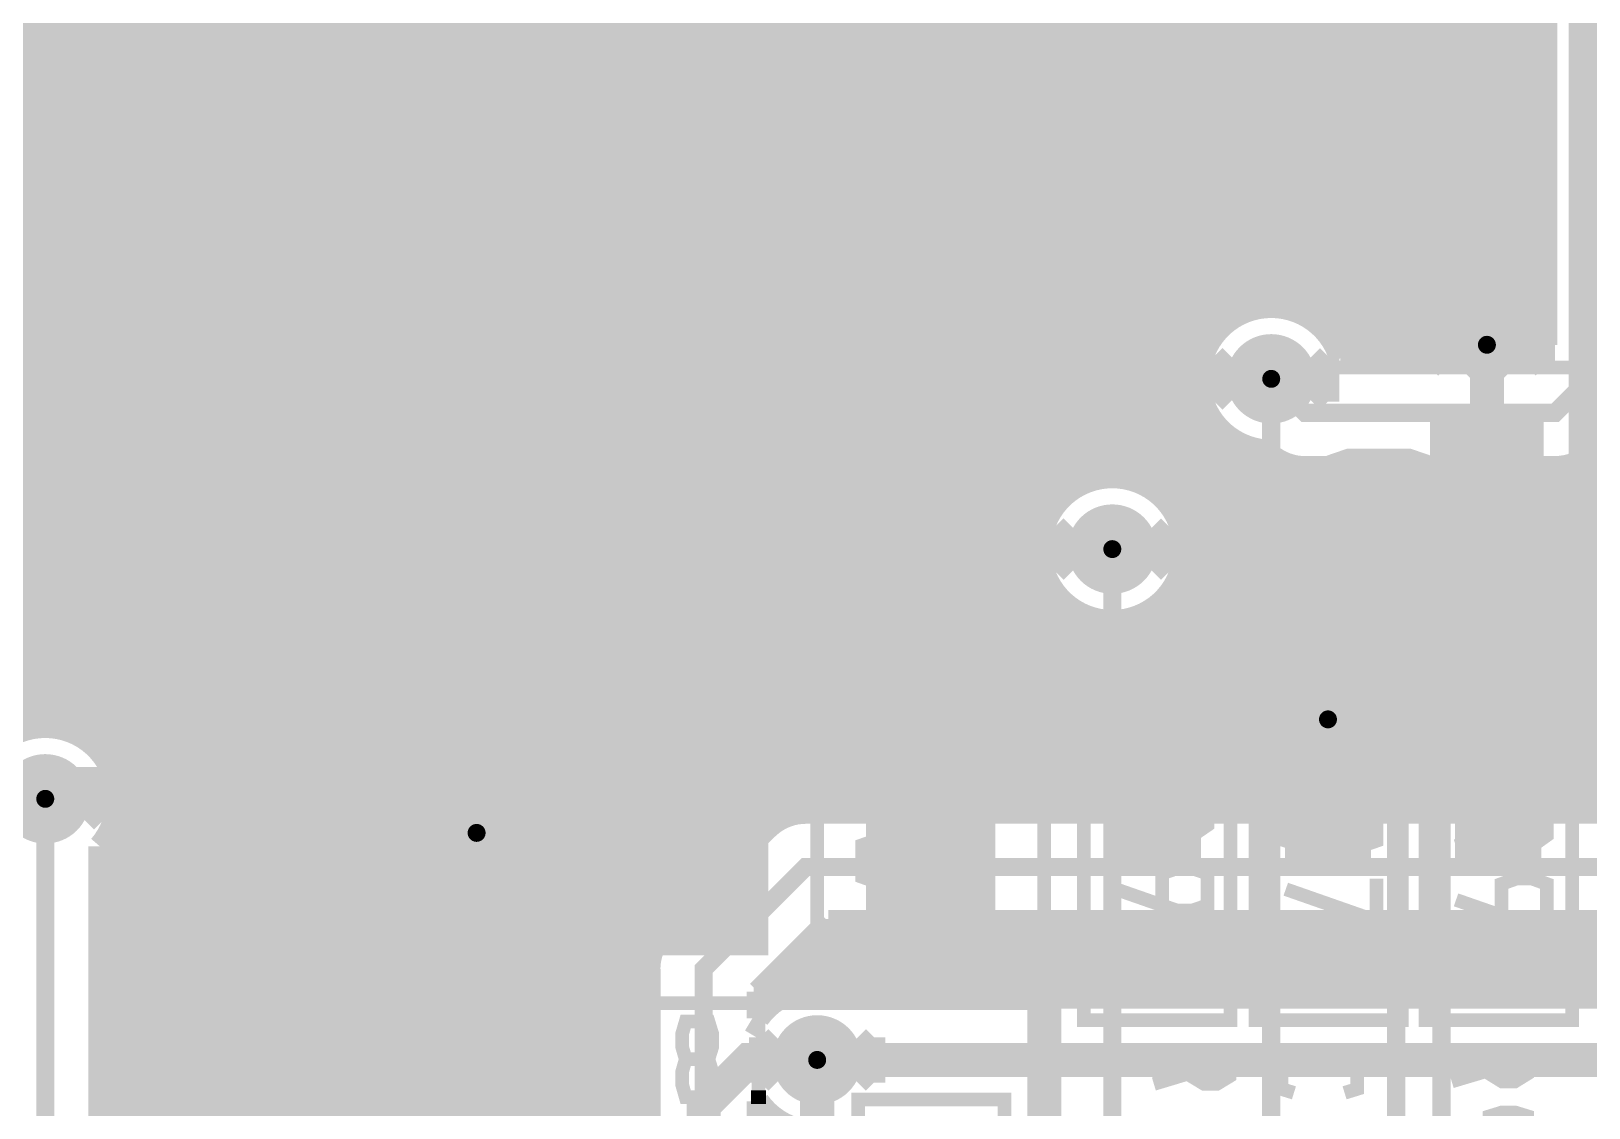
# Model space of a CAD drawing. Extents: x -10 to 131, y -93 to 209.
# Drawn here: x 94.71 to 112.14, y 48.36 to 60.41 of the extents above; entities that cross this region are included whole.
import ezdxf

# ---------------------------------------------------------------- set-up
doc = ezdxf.new("R2010")
doc.units = 0
doc.header["$MEASUREMENT"] = 0
doc.layers.get('0').update_dxf_attribs({"linetype": 'CONTINUOUS'})
for name, color, linetype in [('22-303-0_AST', 7, 'CONTINUOUS'), ('22-303-0_BOT', 2, 'CONTINUOUS'), ('22-303-0_DRD', 6, 'CONTINUOUS'), ('22-303-0_DRL', 1, 'CONTINUOUS'), ('22-303-0_GND', 3, 'CONTINUOUS'), ('22-303-0_IN1', 10, 'CONTINUOUS'), ('22-303-0_SMT', 9, 'CONTINUOUS'), ('22-303-0_SPT', 11, 'CONTINUOUS'), ('22-303-0_SST', 8, 'CONTINUOUS'), ('22-303-0_TOP', 15, 'CONTINUOUS'), ('THRUHOLE_TAP', 2, 'CONTINUOUS')]:
    doc.layers.add(name, color=color, linetype=linetype)

# ---------------------------------------------------------------- blocks, each defined once
blk = doc.blocks.new('ROUND_70')
at = {"const_width": 0.29972}
blk.add_lwpolyline([(-0.14986, 0, 1), (0.14986, 0, 1)], format="xyb", close=True, dxfattribs=at)
blk = doc.blocks.new('ROUND_75')
at = {"const_width": 0.29972}
blk.add_lwpolyline([(-0.14986, 0, 1), (0.14986, 0, 1)], format="xyb", close=True, dxfattribs=at)
blk = doc.blocks.new('ROUND_116')
at = {"const_width": 0.10033}
blk.add_lwpolyline([(-0.050164, 0, 1), (0.050164, 0, 1)], format="xyb", close=True, dxfattribs=at)
blk = doc.blocks.new('ROUND_117')
at = {"const_width": 0.10033}
blk.add_lwpolyline([(-0.050164, 0, 1), (0.050164, 0, 1)], format="xyb", close=True, dxfattribs=at)
blk = doc.blocks.new('ROUND_98')
at = {"const_width": 0.50038}
blk.add_lwpolyline([(-0.25019, 0, 1), (0.25019, 0, 1)], format="xyb", close=True, dxfattribs=at)
blk = doc.blocks.new('ROUND_100')
at = {"const_width": 0.50038}
blk.add_lwpolyline([(-0.25019, 0, 1), (0.25019, 0, 1)], format="xyb", close=True, dxfattribs=at)
blk = doc.blocks.new('ROUND_101')
at = {"const_width": 0.0635}
blk.add_lwpolyline([(-0.03175, 0, 1), (0.03175, 0, 1)], format="xyb", close=True, dxfattribs=at)
blk = doc.blocks.new('RECTANGLE_3')
blk.add_solid([(0.4826, 0.4064), (0.4826, -0.4064), (-0.4826, 0.4064), (-0.4826, -0.4064)])
blk = doc.blocks.new('RECTANGLE_17')
blk.add_solid([(0.635, 0.508), (0.635, -0.508), (-0.635, 0.508), (-0.635, -0.508)])
blk = doc.blocks.new('RECTANGLE_44')
blk.add_solid([(0.7239, 0.7493), (0.7239, -0.7493), (-0.7239, 0.7493), (-0.7239, -0.7493)])
blk = doc.blocks.new('ROUND_108')
at = {"const_width": 0.10033}
blk.add_lwpolyline([(-0.050164, 0, 1), (0.050164, 0, 1)], format="xyb", close=True, dxfattribs=at)

msp = doc.modelspace()

# ---------------------------------------------------------------- linework, layer by layer
at = {"layer": '22-303-0_AST', "const_width": 0.1524}
for points in [[(112.141, 52.578), (107.569, 52.578), (107.569, 54.356), (107.823, 54.61), (107.569, 54.864), (107.569, 56.642), (112.141, 56.642), (112.141, 52.578)], [(109.45114, 55.65902), (109.28096, 55.6006), (109.28096, 55.36438), (109.45114, 55.30342), (109.61878, 55.18658), (110.12678, 55.18658), (110.29696, 55.245), (110.29696, 55.6006), (110.12678, 55.65902), (109.45114, 55.65902)], [(109.61878, 55.4228), (109.28096, 55.18658)], [(109.28096, 54.34838), (109.28096, 54.82082), (109.95914, 54.34838), (110.12678, 54.34838), (110.29696, 54.4068), (110.29696, 54.7624), (110.12678, 54.82082)], [(103.505, 49.53), (103.505, 54.61), (100.965, 54.61), (100.965, 49.53), (103.505, 49.53)], [(103.505, 54.61), (103.505, 49.53), (106.045, 49.53), (106.045, 54.61), (103.505, 54.61)], [(109.45114, 53.98262), (109.28096, 53.9242), (109.28096, 53.5686), (109.45114, 53.51018), (109.78896, 53.51018), (109.95914, 53.62702), (109.95914, 53.98262), (110.29696, 53.98262), (110.29696, 53.51018)], [(102.1969, 53.01996), (102.1969, 52.66436), (102.36454, 52.54498), (102.53472, 52.54498), (102.7049, 52.66436), (102.7049, 53.01996), (101.6889, 53.01996)], [(104.51592, 53.03266), (104.51592, 52.67706), (104.6861, 52.55768), (104.85628, 52.55768), (105.02392, 52.67706), (105.02392, 53.03266), (104.00792, 53.03266)], [(104.51592, 52.73548), (104.00792, 52.55768)], [(102.1969, 52.72278), (101.6889, 52.54498)], [(106.4895, 52.2605), (106.4895, 49.3395), (108.1278, 49.3395), (108.1278, 52.2605), (106.4895, 52.2605)], [(110.0455, 49.3395), (110.0455, 52.2605), (108.4072, 52.2605), (108.4072, 49.3395), (110.0455, 49.3395)], [(111.9505, 49.3395), (111.9505, 52.2605), (110.3122, 52.2605), (110.3122, 49.3395), (111.9505, 49.3395)], [(101.6889, 52.06238), (102.7049, 51.70678), (102.7049, 52.18176)], [(104.00792, 52.07508), (105.02392, 51.71948), (105.02392, 52.19446)], [(107.36326, 51.87696), (107.36326, 51.52136), (107.5309, 51.40452), (107.70108, 51.40452), (107.87126, 51.52136), (107.87126, 51.87696), (106.85526, 51.87696)], [(108.91774, 51.28768), (108.74756, 51.3461), (108.74756, 51.7017), (108.91774, 51.76266), (109.59592, 51.76266), (109.76356, 51.7017), (109.76356, 51.3461), (109.59592, 51.28768)], [(111.16056, 51.76266), (111.16056, 51.40706), (111.33074, 51.28768), (111.50092, 51.28768), (111.66856, 51.40706), (111.66856, 51.76266), (110.65256, 51.76266)], [(107.36326, 51.58232), (106.85526, 51.40452)], [(102.1969, 50.92954), (102.1969, 51.28514), (102.36454, 51.34356), (102.53472, 51.34356), (102.7049, 51.28514), (102.7049, 50.92954), (102.53472, 50.86858), (102.36454, 50.86858), (101.6889, 51.10734)], [(104.51592, 50.94224), (104.6861, 50.88128), (104.85628, 50.88128), (105.02392, 50.94224), (105.02392, 51.29784), (104.85628, 51.35626), (104.6861, 51.35626), (104.51592, 51.29784), (104.51592, 50.94224), (104.34828, 50.88128), (104.1781, 50.88128), (104.00792, 50.94224), (104.00792, 51.29784), (104.1781, 51.35626), (104.34828, 51.35626), (104.51592, 51.29784)], [(111.16056, 51.46548), (110.65256, 51.28768)], [(100.5205, 48.0695), (100.5205, 50.9905), (98.8822, 50.9905), (98.8822, 48.0695), (100.5205, 48.0695)], [(107.36326, 50.62474), (107.36326, 50.98034), (107.5309, 51.03876), (107.70108, 51.03876), (107.87126, 50.98034), (107.87126, 50.62474), (107.70108, 50.56632), (107.5309, 50.56632), (106.85526, 50.80254)], [(108.74756, 50.80508), (109.76356, 50.44948), (109.76356, 50.92446)], [(111.16056, 50.5079), (111.16056, 50.8635), (111.33074, 50.92446), (111.50092, 50.92446), (111.66856, 50.8635), (111.66856, 50.5079), (111.50092, 50.44948), (111.33074, 50.44948), (110.65256, 50.6857)], [(99.39274, 50.14468), (99.22256, 50.2031), (99.22256, 50.5587), (99.39274, 50.61966), (100.07092, 50.61966), (100.23856, 50.5587), (100.23856, 50.2031), (100.07092, 50.14468)], [(107.0229, 50.20056), (106.85526, 50.08372), (106.85526, 49.84496), (107.0229, 49.72812), (107.19308, 49.72812), (107.5309, 49.96434), (107.87126, 49.72812), (107.87126, 50.20056)], [(109.08792, 49.61128), (109.08792, 50.08626), (109.76356, 49.8475), (109.76356, 49.73066), (108.74756, 49.73066)], [(110.65256, 49.61128), (110.65256, 50.08626), (111.33074, 49.61128), (111.50092, 49.61128), (111.66856, 49.6697), (111.66856, 50.0253), (111.50092, 50.08626)], [(99.73056, 49.7205), (99.73056, 49.3649), (99.56292, 49.30648), (99.39274, 49.30648), (99.22256, 49.3649), (99.22256, 49.7205), (99.39274, 49.78146), (99.56292, 49.78146), (100.23856, 49.5427)], [(99.22256, 48.82388), (100.23856, 48.46828), (100.23856, 48.94326)], [(105.6005, 45.5295), (105.6005, 48.4505), (103.9622, 48.4505), (103.9622, 45.5295), (105.6005, 45.5295)]]:
    msp.add_lwpolyline(points, dxfattribs=at)
at = {"layer": '22-303-0_BOT'}
for points, const_width in [([(102.235, 19.431), (102.235, 49.911), (103.378, 51.054), (115.951, 51.054), (118.11, 53.213), (118.11, 81.534), (119.634, 83.058)], 0.2032), ([(108.585, 56.515), (108.966, 56.134), (111.76, 56.134), (112.268, 56.642), (112.268, 80.518), (111.887, 80.899), (110.744, 80.899)], 0.2032), ([(111.6076, 80.2894), (111.6076, 56.84266)], 0.254), ([(111.6584, 80.264), (111.6584, 56.89346)], 0.254), ([(111.50092, 80.10906), (111.50092, 58.10758)], 0.254), ([(111.6584, 60.4012), (111.50092, 60.4012)], 0.254), ([(111.6584, 60.1726), (111.50092, 60.1726)], 0.254), ([(111.6584, 59.944), (111.50092, 59.944)], 0.254), ([(111.6584, 59.7154), (111.50092, 59.7154)], 0.254), ([(111.6584, 59.4868), (111.50092, 59.4868)], 0.254), ([(111.6584, 59.2582), (111.50092, 59.2582)], 0.254), ([(111.6584, 59.0296), (111.50092, 59.0296)], 0.254), ([(111.6584, 58.801), (111.50092, 58.801)], 0.254), ([(111.6584, 58.5724), (111.50092, 58.5724)], 0.254), ([(111.6584, 58.3438), (111.50092, 58.3438)], 0.254), ([(111.50092, 58.10758), (93.45422, 58.10758)], 0.254), ([(94.6912, 58.10758), (94.6912, 52.6034)], 0.254), ([(94.9198, 58.10758), (94.9198, 52.62118)], 0.254), ([(95.1484, 58.10758), (95.1484, 52.57292)], 0.254), ([(95.377, 58.10758), (95.377, 52.44338)], 0.254), ([(95.6056, 58.10758), (95.6056, 52.1462)], 0.254), ([(95.8342, 58.10758), (95.8342, 34.0106)], 0.254), ([(96.0628, 58.10758), (96.0628, 33.85566)], 0.254), ([(96.2914, 58.10758), (96.2914, 33.45434)], 0.254), ([(96.52, 58.10758), (96.52, 17.3736)], 0.254), ([(96.7486, 58.10758), (96.7486, 17.3736)], 0.254), ([(96.9772, 58.10758), (96.9772, 17.47266)], 0.254), ([(97.2058, 58.10758), (97.2058, 17.5006)], 0.254), ([(97.4344, 58.10758), (97.4344, 17.5006)], 0.254), ([(97.663, 58.10758), (97.663, 41.0337)], 0.254), ([(97.8916, 58.10758), (97.8916, 41.37406)], 0.254), ([(98.1202, 58.10758), (98.1202, 41.51376)], 0.254), ([(98.3488, 58.10758), (98.3488, 41.56964)], 0.254), ([(98.5774, 58.10758), (98.5774, 41.55948)], 0.254), ([(98.806, 58.10758), (98.806, 41.4782)], 0.254), ([(99.0346, 58.10758), (99.0346, 41.29532)], 0.254), ([(99.2632, 58.10758), (99.2632, 17.5006)], 0.254), ([(99.4918, 58.10758), (99.4918, 21.63826)], 0.254), ([(99.7204, 58.10758), (99.7204, 21.8059)], 0.254), ([(99.949, 58.10758), (99.949, 34.1757)], 0.254), ([(100.1776, 58.10758), (100.1776, 34.51606)], 0.254), ([(100.4062, 58.10758), (100.4062, 34.65576)], 0.254), ([(100.6348, 58.10758), (100.6348, 34.71164)], 0.254), ([(100.8634, 58.10758), (100.8634, 34.70148)], 0.254), ([(101.092, 58.10758), (101.092, 34.6202)], 0.254), ([(101.3206, 58.10758), (101.3206, 34.43732)], 0.254), ([(101.5492, 58.10758), (101.5492, 19.85772)], 0.254), ([(101.7778, 58.10758), (101.7778, 50.31486)], 0.254), ([(102.0064, 58.10758), (102.0064, 50.54346)], 0.254), ([(102.235, 58.10758), (102.235, 50.77206)], 0.254), ([(102.4636, 58.10758), (102.4636, 51.00066)], 0.254), ([(102.6922, 58.10758), (102.6922, 51.22926)], 0.254), ([(102.9208, 58.10758), (102.9208, 51.45786)], 0.254), ([(103.1494, 58.10758), (103.1494, 51.61788)], 0.254), ([(103.378, 58.10758), (103.378, 51.6636)], 0.254), ([(103.6066, 58.10758), (103.6066, 51.6636)], 0.254), ([(103.8352, 58.10758), (103.8352, 51.6636)], 0.254), ([(104.0638, 58.10758), (104.0638, 51.6636)], 0.254), ([(104.2924, 58.10758), (104.2924, 51.6636)], 0.254), ([(104.521, 58.10758), (104.521, 51.6636)], 0.254), ([(104.7496, 58.10758), (104.7496, 51.6636)], 0.254), ([(104.9782, 58.10758), (104.9782, 51.6636)], 0.254), ([(105.2068, 58.10758), (105.2068, 51.6636)], 0.254), ([(105.4354, 58.10758), (105.4354, 51.6636)], 0.254), ([(105.664, 58.10758), (105.664, 51.6636)], 0.254), ([(105.8926, 58.10758), (105.8926, 51.6636)], 0.254), ([(106.1212, 58.10758), (106.1212, 55.03672)], 0.254), ([(106.3498, 58.10758), (106.3498, 55.27548)], 0.254), ([(106.5784, 58.10758), (106.5784, 55.3847)], 0.254), ([(106.807, 58.10758), (106.807, 55.41772)], 0.254), ([(107.0356, 58.10758), (107.0356, 55.3847)], 0.254), ([(107.2642, 58.10758), (107.2642, 55.27548)], 0.254), ([(107.4928, 58.10758), (107.4928, 55.03672)], 0.254), ([(107.7214, 58.10758), (107.7214, 51.6636)], 0.254), ([(107.95, 58.10758), (107.95, 57.01284)], 0.254), ([(108.1786, 58.10758), (108.1786, 57.2135)], 0.254), ([(108.4072, 58.10758), (108.4072, 57.3024)], 0.254), ([(108.6358, 58.10758), (108.6358, 57.32018)], 0.254), ([(108.8644, 58.10758), (108.8644, 57.27192)], 0.254), ([(109.093, 58.10758), (109.093, 57.14238)], 0.254), ([(109.3216, 58.10758), (109.3216, 56.8452)], 0.254), ([(109.5502, 58.10758), (109.5502, 56.7436)], 0.254), ([(109.7788, 58.10758), (109.7788, 56.7436)], 0.254), ([(110.0074, 58.10758), (110.0074, 56.7436)], 0.254), ([(110.236, 58.10758), (110.236, 56.7436)], 0.254), ([(110.4646, 58.10758), (110.4646, 56.7436)], 0.254), ([(110.6932, 58.10758), (110.6932, 56.7436)], 0.254), ([(110.9218, 58.10758), (110.9218, 56.7436)], 0.254), ([(111.1504, 58.10758), (111.1504, 56.7436)], 0.254), ([(111.379, 58.10758), (111.379, 56.7436)], 0.254), ([(111.6584, 58.1152), (111.50092, 58.1152)], 0.254), ([(111.6584, 57.8866), (93.45422, 57.8866)], 0.254), ([(111.6584, 57.658), (93.45422, 57.658)], 0.254), ([(111.6584, 57.4294), (93.45422, 57.4294)], 0.254), ([(108.15828, 57.2008), (93.45422, 57.2008)], 0.254), ([(111.6584, 57.2008), (109.01172, 57.2008)], 0.254), ([(107.91952, 56.9722), (93.45422, 56.9722)], 0.254), ([(111.6584, 56.9722), (109.25048, 56.9722)], 0.254), ([(111.6584, 56.89346), (111.506, 56.7436)], 0.254), ([(107.8103, 56.7436), (93.45422, 56.7436)], 0.254), ([(111.506, 56.7436), (109.3597, 56.7436)], 0.254), ([(107.77728, 56.515), (93.45422, 56.515)], 0.254), ([(107.8103, 56.2864), (93.45422, 56.2864)], 0.254), ([(112.6998, 56.2102), (112.19688, 55.70982)], 0.254), ([(107.91952, 56.0578), (93.45422, 56.0578)], 0.254), ([(107.95, 56.01462), (107.95, 51.6636)], 0.254), ([(108.15828, 55.8292), (93.45422, 55.8292)], 0.254), ([(108.1786, 55.8165), (108.1786, 51.6636)], 0.254), ([(108.4072, 55.7276), (108.4072, 51.6636)], 0.254), ([(108.67136, 55.6006), (93.45422, 55.6006)], 0.254), ([(108.6358, 55.62092), (108.6358, 51.6636)], 0.254), ([(108.8644, 55.53202), (108.8644, 51.6636)], 0.254), ([(111.76, 55.5244), (108.966, 55.5244)], 0.254), ([(109.093, 55.5244), (109.093, 51.6636)], 0.254), ([(109.3216, 55.5244), (109.3216, 51.6636)], 0.254), ([(109.5502, 55.5244), (109.5502, 51.6636)], 0.254), ([(109.7788, 55.5244), (109.7788, 51.6636)], 0.254), ([(110.0074, 55.5244), (110.0074, 51.6636)], 0.254), ([(110.236, 55.5244), (110.236, 51.6636)], 0.254), ([(110.4646, 55.5244), (110.4646, 51.6636)], 0.254), ([(110.6932, 55.5244), (110.6932, 51.6636)], 0.254), ([(110.9218, 55.5244), (110.9218, 51.6636)], 0.254), ([(111.1504, 55.5244), (111.1504, 51.6636)], 0.254), ([(111.379, 55.5244), (111.379, 51.6636)], 0.254), ([(111.6076, 55.5244), (111.6076, 51.6636)], 0.254), ([(111.8362, 55.52948), (111.8362, 51.6636)], 0.254), ([(116.3574, 55.6006), (112.05464, 55.6006)], 0.254), ([(112.0648, 55.60568), (112.0648, 51.6636)], 0.254), ([(106.53776, 55.372), (93.45422, 55.372)], 0.254), ([(116.3574, 55.372), (107.0737, 55.372)], 0.254), ([(106.19994, 55.1434), (93.45422, 55.1434)], 0.254), ([(116.3574, 55.1434), (107.41406, 55.1434)], 0.254), ([(106.0577, 54.9148), (93.45422, 54.9148)], 0.254), ([(116.3574, 54.9148), (107.55376, 54.9148)], 0.254), ([(106.00182, 54.6862), (93.45422, 54.6862)], 0.254), ([(116.3574, 54.6862), (107.60964, 54.6862)], 0.254), ([(106.01452, 54.4576), (93.45422, 54.4576)], 0.254), ([(116.3574, 54.4576), (107.59948, 54.4576)], 0.254), ([(106.09326, 54.229), (93.45422, 54.229)], 0.254), ([(106.1212, 54.18328), (106.1212, 51.6636)], 0.254), ([(107.4928, 54.18328), (107.4928, 51.6636)], 0.254), ([(116.18976, 54.229), (107.5182, 54.229)], 0.254), ([(106.27614, 54.0004), (93.45422, 54.0004)], 0.254), ([(106.3498, 53.94452), (106.3498, 51.6636)], 0.254), ([(107.2642, 53.94452), (107.2642, 51.6636)], 0.254), ([(115.85194, 54.0004), (107.33532, 54.0004)], 0.254), ([(115.7097, 53.7718), (93.45422, 53.7718)], 0.254), ([(106.5784, 53.8353), (106.5784, 51.6636)], 0.254), ([(106.807, 53.80228), (106.807, 51.6636)], 0.254), ([(107.0356, 53.8353), (107.0356, 51.6636)], 0.254), ([(115.65382, 53.5432), (93.45422, 53.5432)], 0.254), ([(115.66652, 53.3146), (93.45422, 53.3146)], 0.254), ([(115.74526, 53.086), (93.45422, 53.086)], 0.254), ([(115.92814, 52.8574), (93.45422, 52.8574)], 0.254), ([(116.6622, 52.6288), (93.45422, 52.6288)], 0.254), ([(116.4336, 52.4002), (95.42526, 52.4002)], 0.254), ([(116.205, 52.1716), (95.5929, 52.1716)], 0.254), ([(115.9764, 51.943), (95.66656, 51.943)], 0.254), ([(94.869, 51.816), (94.869, 22.479), (94.234, 21.844), (94.234, 17.78), (93.091, 16.637), (92.583, 16.637), (91.948, 16.002), (90.551, 16.002)], 0.2032), ([(115.7478, 51.7144), (95.6691, 51.7144)], 0.254), ([(115.697, 51.6636), (103.378, 51.6636)], 0.254), ([(102.9462, 51.4858), (95.6056, 51.4858)], 0.254), ([(95.6056, 51.48326), (95.6056, 34.0741)], 0.254), ([(102.9462, 51.4858), (101.81082, 50.34788)], 0.254), ([(95.4786, 51.28514), (95.4786, 34.08172)], 0.254), ([(102.7176, 51.2572), (95.4786, 51.2572)], 0.254), ([(102.489, 51.0286), (95.4786, 51.0286)], 0.254), ([(102.2604, 50.8), (95.4786, 50.8)], 0.254), ([(102.0318, 50.5714), (95.4786, 50.5714)], 0.254), ([(103.62946, 50.4444), (102.8446, 49.657)], 0.254), ([(103.6066, 50.419), (103.6066, 49.6951)], 0.254), ([(115.951, 50.4444), (103.62946, 50.4444)], 0.254), ([(103.8352, 50.4444), (103.8352, 49.6316)], 0.254), ([(104.0638, 50.4444), (104.0638, 49.5935)], 0.254), ([(104.2924, 50.4444), (104.2924, 49.5935)], 0.254), ([(104.521, 50.4444), (104.521, 49.5935)], 0.254), ([(104.7496, 50.4444), (104.7496, 49.5935)], 0.254), ([(104.9782, 50.4444), (104.9782, 49.5935)], 0.254), ([(105.2068, 50.4444), (105.2068, 49.5935)], 0.254), ([(105.4354, 50.4444), (105.4354, 49.5935)], 0.254), ([(105.664, 50.4444), (105.664, 49.5935)], 0.254), ([(105.8926, 50.4444), (105.8926, 49.5935)], 0.254), ([(106.1212, 50.4444), (106.1212, 49.5935)], 0.254), ([(106.3498, 50.4444), (106.3498, 49.5935)], 0.254), ([(106.5784, 50.4444), (106.5784, 49.5935)], 0.254), ([(106.807, 50.4444), (106.807, 49.5935)], 0.254), ([(107.0356, 50.4444), (107.0356, 49.5935)], 0.254), ([(107.2642, 50.4444), (107.2642, 49.5935)], 0.254), ([(107.4928, 50.4444), (107.4928, 49.5935)], 0.254), ([(107.7214, 50.4444), (107.7214, 49.5935)], 0.254), ([(107.95, 50.4444), (107.95, 49.5935)], 0.254), ([(108.1786, 50.4444), (108.1786, 49.5935)], 0.254), ([(108.4072, 50.4444), (108.4072, 49.5935)], 0.254), ([(108.6358, 50.4444), (108.6358, 49.5935)], 0.254), ([(108.8644, 50.4444), (108.8644, 49.5935)], 0.254), ([(109.093, 50.4444), (109.093, 49.5935)], 0.254), ([(109.3216, 50.4444), (109.3216, 49.5935)], 0.254), ([(109.5502, 50.4444), (109.5502, 49.5935)], 0.254), ([(109.7788, 50.4444), (109.7788, 49.5935)], 0.254), ([(110.0074, 50.4444), (110.0074, 49.5935)], 0.254), ([(110.236, 50.4444), (110.236, 49.5935)], 0.254), ([(110.4646, 50.4444), (110.4646, 49.5935)], 0.254), ([(110.6932, 50.4444), (110.6932, 49.5935)], 0.254), ([(110.9218, 50.4444), (110.9218, 49.5935)], 0.254), ([(111.1504, 50.4444), (111.1504, 49.5935)], 0.254), ([(111.379, 50.4444), (111.379, 49.5935)], 0.254), ([(111.6076, 50.4444), (111.6076, 49.5935)], 0.254), ([(111.8362, 50.4444), (111.8362, 49.5935)], 0.254), ([(112.0648, 50.4444), (112.0648, 49.5935)], 0.254), ([(101.8032, 50.3428), (95.4786, 50.3428)], 0.254), ([(124.5616, 50.3428), (103.52786, 50.3428)], 0.254), ([(101.66096, 50.1142), (95.4786, 50.1142)], 0.254), ([(124.7902, 50.1142), (103.29926, 50.1142)], 0.254), ([(103.378, 50.1904), (103.378, 49.69256)], 0.254), ([(101.6254, 49.911), (101.6254, 19.95932)], 0.254), ([(103.1494, 49.9618), (103.1494, 49.6189)], 0.254), ([(101.6254, 49.8856), (95.4786, 49.8856)], 0.254), ([(102.9208, 49.7332), (102.9208, 49.45126)], 0.254), ([(125.0188, 49.8856), (103.07066, 49.8856)], 0.254), ([(101.6254, 49.657), (95.4786, 49.657)], 0.254), ([(103.23576, 49.657), (102.8446, 49.657)], 0.254), ([(102.8446, 49.657), (102.8446, 49.35982)], 0.254), ([(125.2474, 49.657), (103.7717, 49.657)], 0.254), ([(125.3109, 49.5935), (103.9114, 49.5935)], 0.254), ([(125.3109, 49.5935), (103.9114, 49.5935)], 0.254), ([(101.6254, 49.4284), (95.4786, 49.4284)], 0.254), ([(102.89794, 49.4284), (102.8446, 49.4284)], 0.254), ([(101.6254, 49.1998), (95.4786, 49.1998)], 0.254), ([(101.6254, 48.9712), (95.4786, 48.9712)], 0.254), ([(125.73, 48.768), (125.603, 48.895), (103.505, 48.895)], 0.381), ([(125.73, 48.768), (125.603, 48.895), (103.505, 48.895)], 0.381), ([(101.6254, 48.7426), (95.4786, 48.7426)], 0.254), ([(101.6254, 48.514), (95.4786, 48.514)], 0.254), ([(102.8446, 48.43018), (102.8446, 19.95932)], 0.254), ([(102.9208, 48.3362), (102.9208, 19.85772)], 0.254), ([(101.6254, 48.2854), (95.4786, 48.2854)], 0.254), ([(102.97414, 48.2854), (102.8446, 48.2854)], 0.254)]:
    msp.add_lwpolyline(points, dxfattribs=dict(at, const_width=const_width))
at = {"layer": '22-303-0_BOT', "const_width": 0.254}
for points in [[(108.585, 57.32272, 0.4142136), (107.77728, 56.515)], [(109.3597, 56.7436, 0.33246), (108.585, 57.32272)], [(107.77728, 56.515, 0.394063), (108.52912, 55.70982)], [(108.5342, 55.7022, 0.1989124), (108.966, 55.52334)], [(108.5342, 55.7022, 0.1989124), (108.966, 55.52334)], [(111.76, 55.5244, 0.1989118), (112.19105, 55.70295)], [(106.807, 55.41772, 0.4142136), (105.99928, 54.61)], [(107.61472, 54.61, 0.4142136), (106.807, 55.41772)], [(105.99928, 54.61, 0.4142136), (106.807, 53.80228)], [(106.807, 53.80228, 0.4142136), (107.61472, 54.61)], [(94.869, 52.62372, 0.4142136), (94.06128, 51.816)], [(95.67672, 51.816, 0.4142136), (94.869, 52.62372)], [(95.4786, 51.28514, 0.1810567), (95.67735, 51.816)], [(103.378, 51.6636, 0.198913), (102.94695, 51.48505)], [(103.378, 51.6636, 0.198913), (102.94695, 51.48505)], [(101.8032, 50.3428, 0.1989124), (101.62434, 49.911)], [(103.505, 49.70272, 0.2440532), (102.84448, 49.3599)], [(103.505, 49.70272, 0.2440532), (102.84448, 49.3599)], [(103.9114, 49.5935, 0.1325032), (103.505, 49.70312)], [(103.9114, 49.5935, 0.1325032), (103.505, 49.70312)], [(102.8446, 48.43018, 0.2440527), (103.505, 48.08742)], [(102.8446, 48.43018, 0.2440527), (103.505, 48.08742)]]:
    msp.add_lwpolyline(points, format="xyb", dxfattribs=at)
at = {"layer": '22-303-0_DRD', "const_width": 0.254}
for points in [[(110.363, 56.642), (110.998, 57.277)], [(110.363, 56.642), (110.998, 57.277)], [(110.998, 57.277), (111.633, 56.642)], [(110.998, 57.277), (111.633, 56.642)], [(110.363, 57.15), (110.363, 56.642)], [(110.998, 56.515), (110.363, 57.15)], [(110.363, 57.15), (110.363, 56.642)], [(110.998, 56.515), (110.363, 57.15)], [(111.633, 57.15), (110.998, 56.515)], [(111.633, 57.15), (110.998, 56.515)], [(111.633, 56.642), (111.633, 57.15)], [(111.633, 56.642), (111.633, 57.15)], [(107.95, 56.261), (108.585, 56.896)], [(108.585, 56.896), (109.22, 56.261)], [(107.95, 56.769), (107.95, 56.261)], [(108.585, 56.134), (107.95, 56.769)], [(109.22, 56.769), (108.585, 56.134)], [(109.22, 56.261), (109.22, 56.769)], [(106.172, 54.356), (106.807, 54.991)], [(106.807, 54.991), (107.442, 54.356)], [(106.172, 54.864), (106.172, 54.356)], [(106.807, 54.229), (106.172, 54.864)], [(107.442, 54.864), (106.807, 54.229)], [(107.442, 54.356), (107.442, 54.864)], [(108.585, 52.451), (109.22, 53.086)], [(108.585, 52.451), (109.22, 53.086)], [(109.22, 53.086), (109.855, 52.451)], [(109.22, 53.086), (109.855, 52.451)], [(108.585, 52.959), (108.585, 52.451)], [(109.22, 52.324), (108.585, 52.959)], [(108.585, 52.959), (108.585, 52.451)], [(109.22, 52.324), (108.585, 52.959)], [(109.855, 52.959), (109.22, 52.324)], [(109.855, 52.959), (109.22, 52.324)], [(109.855, 52.451), (109.855, 52.959)], [(109.855, 52.451), (109.855, 52.959)], [(94.234, 51.562), (94.869, 52.197)], [(94.869, 52.197), (95.504, 51.562)], [(94.869, 51.435), (94.234, 52.07)], [(95.504, 52.07), (94.869, 51.435)], [(95.504, 51.562), (95.504, 52.07)], [(99.06, 51.181), (99.695, 51.816)], [(99.695, 51.816), (100.33, 51.181)], [(99.06, 51.689), (99.06, 51.181)], [(99.695, 51.054), (99.06, 51.689)], [(100.33, 51.689), (99.695, 51.054)], [(100.33, 51.181), (100.33, 51.689)], [(102.87, 48.641), (103.505, 49.276)], [(102.87, 48.641), (103.505, 49.276)], [(102.87, 48.641), (103.505, 49.276)], [(103.505, 49.276), (104.14, 48.641)], [(103.505, 49.276), (104.14, 48.641)], [(103.505, 49.276), (104.14, 48.641)], [(102.87, 49.149), (102.87, 48.641)], [(103.505, 48.514), (102.87, 49.149)], [(102.87, 49.149), (102.87, 48.641)], [(103.505, 48.514), (102.87, 49.149)], [(102.87, 49.149), (102.87, 48.641)], [(103.505, 48.514), (102.87, 49.149)], [(104.14, 49.149), (103.505, 48.514)], [(104.14, 49.149), (103.505, 48.514)], [(104.14, 49.149), (103.505, 48.514)], [(104.14, 48.641), (104.14, 49.149)], [(104.14, 48.641), (104.14, 49.149)], [(104.14, 48.641), (104.14, 49.149)]]:
    msp.add_lwpolyline(points, dxfattribs=at)
at = {"layer": '22-303-0_DRL', "const_width": 0.254}
msp.add_lwpolyline([(93.45422, 17.63014), (76.454, 17.63014), (76.454, 58.10758), (9.4996, 58.10758), (9.4996, 122.97664), (13.5001, 122.97664), (13.5001, 131.9784), (5.25018, 131.9784), (5.25018, 155.55976), (9.4996, 155.55976), (9.4996, 189.7761), (111.50092, 189.7761), (111.50092, 159.77616), (106.36504, 159.77616), (106.36504, 90.10904), (82.63636, 90.10904), (82.63636, 115.10772), (72.03948, 115.10772), (72.03948, 80.10906), (111.50092, 80.10906), (111.50092, 58.10758), (93.45422, 58.10758), (93.45422, 17.63014)], dxfattribs=at)
at = {"layer": '22-303-0_GND', "const_width": 1.27}
for points in [[(111.50092, 60.81014), (9.4996, 60.81014)], [(111.50092, 60.17514), (9.4996, 60.17514)], [(111.50092, 59.54014), (9.4996, 59.54014)], [(111.50092, 58.90514), (9.4996, 58.90514)], [(111.50092, 58.27014), (9.4996, 58.27014)]]:
    msp.add_lwpolyline(points, dxfattribs=at)
at = {"layer": '22-303-0_IN1'}
for points, const_width in [([(111.76, 95.504), (111.76, 80.899), (112.014, 80.645), (112.014, 66.929), (113.538, 65.405), (113.538, 64.389), (112.395, 63.246), (112.395, 62.611), (112.522, 62.484), (112.522, 54.864), (110.49, 52.832), (110.49, 38.862), (110.871, 38.481), (110.871, 29.591), (111.379, 29.083), (111.379, 26.416), (110.998, 26.035), (110.998, 22.098), (109.982, 21.082), (109.982, 18.669)], 0.2032), ([(112.903, 65.151), (112.522, 65.151), (112.014, 64.643), (112.014, 63.627), (111.9505, 63.627), (111.9505, 62.357), (112.014, 62.357), (112.014, 54.991), (109.982, 52.959), (109.982, 31.369), (109.601, 30.988), (109.601, 29.845), (110.871, 28.575), (110.871, 26.797), (110.49, 26.416), (110.49, 22.225), (107.95, 19.685), (107.95, 18.669)], 0.2032), ([(74.93, -17.78), (74.93, -17.907), (79.883, -22.86), (101.346, -22.86), (105.283, -18.923), (105.283, -13.335), (111.506, -7.112), (111.506, -0.762), (108.585, 2.159), (108.585, 16.891), (107.315, 18.161), (107.315, 27.305), (108.585, 28.575), (108.585, 56.515)], 0.2032), ([(106.807, 54.61), (106.807, 17.907), (108.077, 16.637), (108.077, 6.35), (107.315, 5.588), (107.315, 1.143)], 0.2032), ([(106.172, -1.143), (106.172, 5.715), (107.569, 7.112), (107.569, 16.383), (104.521, 19.431), (104.521, 33.782), (103.505, 34.798), (103.505, 48.895)], 0.381)]:
    msp.add_lwpolyline(points, dxfattribs=dict(at, const_width=const_width))
at = {"layer": '22-303-0_SST', "const_width": 0.1524}
for points in [[(102.16896, 56.84774), (102.16896, 56.59374), (102.30866, 56.50738), (102.4509, 56.50738), (102.5906, 56.59374), (102.5906, 56.84774), (101.74478, 56.84774)], [(102.16896, 56.63438), (101.74478, 56.50738)], [(104.86898, 56.73344), (104.86898, 56.47944), (105.01122, 56.39562), (105.15092, 56.39562), (105.29316, 56.47944), (105.29316, 56.73344), (104.44734, 56.73344)], [(112.141, 52.578), (112.141, 56.642), (107.569, 56.642), (107.569, 54.864), (107.823, 54.61), (107.569, 54.356), (107.569, 52.578), (112.141, 52.578)], [(104.86898, 56.52262), (104.44734, 56.39562)], [(101.74478, 56.07558), (102.5906, 55.82158), (102.5906, 56.16194)], [(104.44734, 55.96382), (105.29316, 55.70982), (105.29316, 56.04764)], [(102.16896, 55.17896), (102.16896, 55.43296), (102.30866, 55.47614), (102.4509, 55.47614), (102.5906, 55.43296), (102.5906, 55.17896), (102.4509, 55.13578), (102.30866, 55.13578), (101.74478, 55.30596)], [(104.86898, 55.06466), (105.01122, 55.02402), (105.15092, 55.02402), (105.29316, 55.06466), (105.29316, 55.31866), (105.15092, 55.36184), (105.01122, 55.36184), (104.86898, 55.31866), (104.86898, 55.06466), (104.72928, 55.02402), (104.58704, 55.02402), (104.44734, 55.06466), (104.44734, 55.31866), (104.58704, 55.36184), (104.72928, 55.36184), (104.86898, 55.31866)], [(103.505, 49.53), (100.965, 49.53), (100.965, 54.61), (103.505, 54.61), (103.505, 49.53)], [(103.505, 54.61), (106.045, 54.61), (106.045, 49.53), (103.505, 49.53), (103.505, 54.61)], [(99.441, 52.5907), (99.3013, 52.63388), (99.3013, 52.88788), (99.441, 52.93106), (100.00742, 52.93106), (100.14712, 52.88788), (100.14712, 52.63388), (100.00742, 52.5907)], [(99.72548, 52.20208), (99.72548, 51.94808), (99.58324, 51.9049), (99.441, 51.9049), (99.3013, 51.94808), (99.3013, 52.20208), (99.441, 52.24526), (99.58324, 52.24526), (100.14712, 52.07508)], [(106.4895, 52.2605), (106.4895, 49.3395), (108.1278, 49.3395), (108.1278, 52.2605), (106.4895, 52.2605)], [(110.0455, 49.3395), (110.0455, 52.2605), (108.4072, 52.2605), (108.4072, 49.3395), (110.0455, 49.3395)], [(111.9505, 49.3395), (111.9505, 52.2605), (110.3122, 52.2605), (110.3122, 49.3395), (111.9505, 49.3395)], [(99.3013, 51.4731), (100.14712, 51.2191), (100.14712, 51.55946)], [(100.5205, 48.0695), (100.5205, 50.9905), (98.8822, 50.9905), (98.8822, 48.0695), (100.5205, 48.0695)], [(102.84714, 48.47844), (102.84714, 49.32426), (102.76332, 49.18456)], [(101.3079, 48.90262), (101.5619, 48.90262), (101.64572, 49.04232), (101.64572, 49.18456), (101.5619, 49.32426), (101.3079, 49.32426), (101.3079, 48.47844)], [(102.28834, 48.90262), (102.33152, 49.04232), (102.33152, 49.18456), (102.28834, 49.32426), (102.03434, 49.32426), (101.9937, 49.18456), (101.9937, 49.04232), (102.03434, 48.90262), (102.28834, 48.90262), (102.33152, 48.76038), (102.33152, 48.62068), (102.28834, 48.47844), (102.03434, 48.47844), (101.9937, 48.62068), (101.9937, 48.76038), (102.03434, 48.90262)], [(101.51872, 48.90262), (101.64572, 48.47844)], [(107.69346, 48.96612), (107.69346, 48.71212), (107.8357, 48.62576), (107.9754, 48.62576), (108.11764, 48.71212), (108.11764, 48.96612), (107.27182, 48.96612)], [(111.02848, 48.99406), (111.02848, 48.74006), (111.16818, 48.6537), (111.31042, 48.6537), (111.45012, 48.74006), (111.45012, 48.99406), (110.6043, 48.99406)], [(107.69346, 48.75276), (107.27182, 48.62576)], [(108.839, 48.5267), (108.6993, 48.56988), (108.6993, 48.82388), (108.839, 48.86706), (109.40542, 48.86706), (109.54512, 48.82388), (109.54512, 48.56988), (109.40542, 48.5267)], [(111.02848, 48.7807), (110.6043, 48.6537)], [(102.9335, 48.47844), (102.76332, 48.47844)], [(105.6005, 45.5295), (105.6005, 48.4505), (103.9622, 48.4505), (103.9622, 45.5295), (105.6005, 45.5295)], [(111.02848, 48.01108), (111.02848, 48.26508), (111.16818, 48.30826), (111.31042, 48.30826), (111.45012, 48.26508), (111.45012, 48.01108), (111.31042, 47.9679), (111.16818, 47.9679), (110.6043, 48.13808)]]:
    msp.add_lwpolyline(points, dxfattribs=at)
at = {"layer": '22-303-0_TOP'}
for points, const_width in [([(120.142, 54.102), (117.221, 54.102), (117.221, 54.1782), (113.7158, 54.1782), (112.141, 55.753), (112.141, 63.754), (112.141, 82.296), (114.5032, 82.296), (114.808, 81.9912), (114.935, 81.9912)], 0.381), ([(110.998, 55.626), (110.998, 56.896)], 0.381), ([(110.998, 56.896), (110.998, 55.626)], 0.381), ([(108.712, 54.61), (106.807, 54.61)], 0.2032), ([(110.998, 53.594), (111.125, 53.594), (111.125, 51.5112)], 0.381), ([(111.125, 51.5112), (111.125, 53.594)], 0.381), ([(111.125, 53.594), (116.332, 53.594), (116.459, 53.467)], 0.2032), ([(104.775, 53.3273), (102.235, 53.3273)], 0.381), ([(109.22, 52.705), (109.22, 51.5112)], 0.381), ([(109.22, 51.5112), (109.22, 52.705)], 0.381), ([(107.315, 51.5112), (107.2388, 51.5112), (106.68, 52.07), (95.123, 52.07), (94.869, 51.816)], 0.2032), ([(99.695, 50.2412), (99.695, 51.435)], 0.381), ([(102.235, 50.8127), (100.2411, 48.8188), (99.695, 48.8188)], 0.381), ([(107.823, 43.561), (106.045, 45.339), (106.045, 49.657), (104.8893, 50.8127), (104.775, 50.8127)], 0.381), ([(109.22, 50.0888), (107.315, 50.0888)], 0.381), ([(111.125, 50.0888), (109.22, 50.0888)], 0.381), ([(113.03, 50.0888), (111.125, 50.0888)], 0.381), ([(99.695, 48.8188), (99.7458, 48.768), (99.7458, 46.99), (102.2223, 46.99), (102.235, 46.9773)], 0.381), ([(103.505, 48.895), (102.743, 48.895), (102.235, 48.387), (102.235, 46.9773)], 0.381), ([(103.505, 48.895), (102.743, 48.895), (102.235, 48.387), (102.235, 46.9773)], 0.381), ([(103.505, 48.895), (102.743, 48.895), (102.235, 48.387), (102.235, 46.9773)], 0.381)]:
    msp.add_lwpolyline(points, dxfattribs=dict(at, const_width=const_width))

# ---------------------------------------------------------------- block references
at = {"layer": '22-303-0_BOT'}
for name, p in [('ROUND_75', (110.998, 56.896)), ('ROUND_70', (108.585, 56.515)), ('ROUND_70', (106.807, 54.61)), ('ROUND_75', (109.22, 52.705)), ('ROUND_70', (94.869, 51.816)), ('ROUND_70', (99.695, 51.435)), ('ROUND_70', (103.505, 48.895))]:
    msp.add_blockref(name, p, dxfattribs=at)
at = {"layer": '22-303-0_DRL'}
for name, p in [('ROUND_117', (110.998, 56.896)), ('ROUND_116', (108.585, 56.515)), ('ROUND_117', (106.807, 54.61)), ('ROUND_117', (109.22, 52.705)), ('ROUND_117', (94.869, 51.816)), ('ROUND_117', (99.695, 51.435)), ('ROUND_117', (103.505, 48.895))]:
    msp.add_blockref(name, p, dxfattribs=at)
at = {"layer": '22-303-0_GND'}
for name, p in [('ROUND_98', (108.585, 56.515)), ('ROUND_101', (110.998, 56.896)), ('ROUND_100', (106.807, 54.61)), ('ROUND_101', (109.22, 52.705)), ('ROUND_100', (94.869, 51.816)), ('ROUND_101', (99.695, 51.435)), ('ROUND_100', (103.505, 48.895))]:
    msp.add_blockref(name, p, dxfattribs=at)
at = {"layer": '22-303-0_IN1'}
for name, p in [('ROUND_75', (110.998, 56.896)), ('ROUND_70', (108.585, 56.515)), ('ROUND_70', (106.807, 54.61)), ('ROUND_75', (109.22, 52.705)), ('ROUND_70', (94.869, 51.816)), ('ROUND_70', (99.695, 51.435)), ('ROUND_75', (103.505, 48.895))]:
    msp.add_blockref(name, p, dxfattribs=at)
at = {"layer": '22-303-0_SMT'}
for name, p in [('RECTANGLE_17', (110.998, 55.626)), ('RECTANGLE_17', (108.712, 54.61)), ('RECTANGLE_44', (102.235, 53.3273)), ('RECTANGLE_44', (104.775, 53.3273)), ('RECTANGLE_17', (110.998, 53.594)), ('RECTANGLE_3', (107.315, 51.5112)), ('RECTANGLE_3', (109.22, 51.5112)), ('RECTANGLE_3', (111.125, 51.5112)), ('RECTANGLE_44', (102.235, 50.8127)), ('RECTANGLE_44', (104.775, 50.8127)), ('RECTANGLE_3', (99.695, 50.2412)), ('RECTANGLE_3', (107.315, 50.0888)), ('RECTANGLE_3', (109.22, 50.0888)), ('RECTANGLE_3', (111.125, 50.0888)), ('RECTANGLE_3', (99.695, 48.8188))]:
    msp.add_blockref(name, p, dxfattribs=at)
at = {"layer": '22-303-0_SPT'}
for name, p in [('RECTANGLE_17', (110.998, 55.626)), ('RECTANGLE_17', (108.712, 54.61)), ('RECTANGLE_44', (102.235, 53.3273)), ('RECTANGLE_44', (104.775, 53.3273)), ('RECTANGLE_17', (110.998, 53.594)), ('RECTANGLE_3', (107.315, 51.5112)), ('RECTANGLE_3', (109.22, 51.5112)), ('RECTANGLE_3', (111.125, 51.5112)), ('RECTANGLE_44', (102.235, 50.8127)), ('RECTANGLE_44', (104.775, 50.8127)), ('RECTANGLE_3', (99.695, 50.2412)), ('RECTANGLE_3', (107.315, 50.0888)), ('RECTANGLE_3', (109.22, 50.0888)), ('RECTANGLE_3', (111.125, 50.0888)), ('RECTANGLE_3', (99.695, 48.8188))]:
    msp.add_blockref(name, p, dxfattribs=at)
at = {"layer": '22-303-0_TOP'}
for name, p in [('ROUND_70', (110.998, 56.896)), ('ROUND_70', (108.585, 56.515)), ('RECTANGLE_17', (110.998, 55.626)), ('RECTANGLE_17', (108.712, 54.61)), ('ROUND_70', (106.807, 54.61)), ('RECTANGLE_44', (102.235, 53.3273)), ('RECTANGLE_44', (104.775, 53.3273)), ('RECTANGLE_17', (110.998, 53.594)), ('ROUND_70', (109.22, 52.705)), ('ROUND_70', (94.869, 51.816)), ('RECTANGLE_3', (107.315, 51.5112)), ('RECTANGLE_3', (109.22, 51.5112)), ('RECTANGLE_3', (111.125, 51.5112)), ('ROUND_70', (99.695, 51.435)), ('RECTANGLE_44', (102.235, 50.8127)), ('RECTANGLE_44', (104.775, 50.8127)), ('RECTANGLE_3', (99.695, 50.2412)), ('RECTANGLE_3', (107.315, 50.0888)), ('RECTANGLE_3', (109.22, 50.0888)), ('RECTANGLE_3', (111.125, 50.0888)), ('RECTANGLE_3', (99.695, 48.8188)), ('ROUND_70', (103.505, 48.895))]:
    msp.add_blockref(name, p, dxfattribs=at)
at = {"layer": 'THRUHOLE_TAP'}
for p in [(110.998, 56.896), (108.585, 56.515), (106.807, 54.61), (109.22, 52.705), (94.869, 51.816), (99.695, 51.435), (103.505, 48.895)]:
    msp.add_blockref('ROUND_108', p, dxfattribs=at)

doc.saveas('drawing.dxf')
